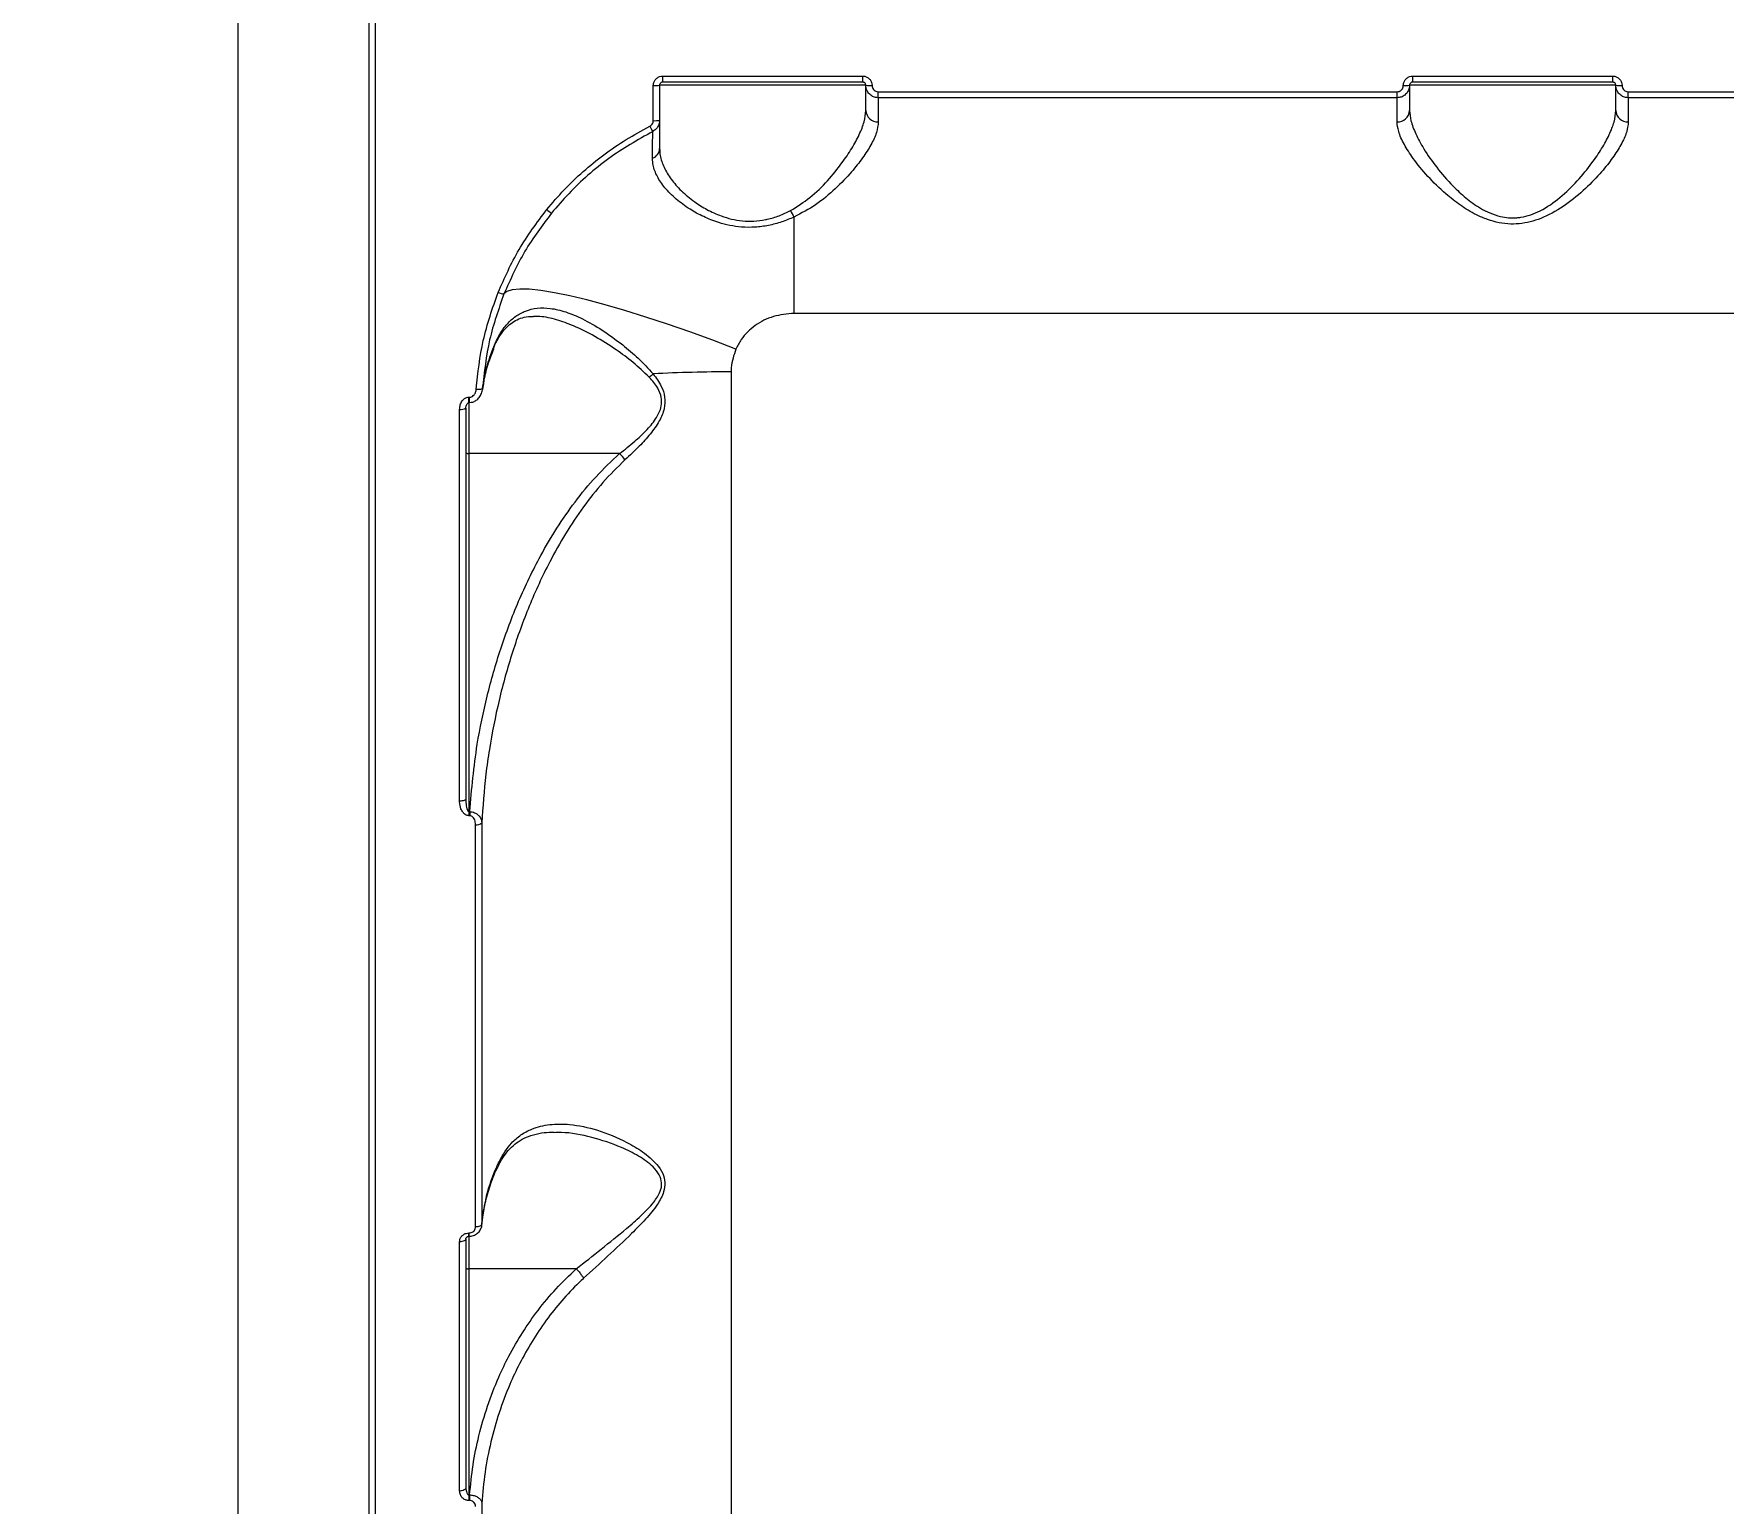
# Model space of a CAD drawing. Header units: millimetres. Extents: x -7735 to 7893, y -6545 to 6034.
# Drawn here: x -2533.8 to -2263.5, y -2411.7 to -2176.6 of the extents above; entities that cross this region are included whole.
import ezdxf

# ---------------------------------------------------------------- set-up
doc = ezdxf.new("R2010")
doc.units = ezdxf.units.MM
for name, color, linetype in [('DIKOM_ОБЪЕКТ', 7, 'Continuous'), ('DIKOM_РАЗМЕР_ЗОНА', 7, 'Continuous'), ('DIKOM_РАЗМЕР_ОБЪЕКТА', 7, 'Continuous')]:
    doc.layers.add(name, color=color, linetype=linetype)
doc.styles.add('style1', font='arial.ttf', dxfattribs={"width": 0.8})
doc.dimstyles.new('1-50', dxfattribs={"dimtxt": 300, "dimasz": 200, "dimexe": 100, "dimexo": 0, "dimgap": 100, "dimtad": 1, "dimtxsty": 'style1', "dimcen": 200, "dimclrd": 7, "dimclre": 7, "dimclrt": 7, "dimadec": 1, "dimazin": 2, "dimtfac": 1, "dimtmove": 0, "dimatfit": 2, "dimfxl": 0, "dimlwd": 25, "dimlwe": 18, "dimarcsym": 0})

# ---------------------------------------------------------------- blocks, each defined once
blk = doc.blocks.new('*D0')
at = {"layer": 'Defpoints', "color": 0, "transparency": 16777216}
for p in [(5893.22, 882.1), (-4595.74, 266.13), (5893.22, -5840.17)]:
    blk.add_point(p, dxfattribs=at)
at = {"layer": 'DIKOM_РАЗМЕР_ОБЪЕКТА', "color": 7, "lineweight": 18, "transparency": 16777216}
for p, q in [((5893.22, 882.1), (5893.22, -5940.17)), ((-4595.74, 266.13), (-4595.74, -5940.17))]:
    blk.add_line(p, q, dxfattribs=at)
at = {"layer": 'DIKOM_РАЗМЕР_ОБЪЕКТА', "color": 7, "lineweight": 25, "transparency": 16777216}
blk.add_line((-4395.74, -5840.17), (5693.22, -5840.17), dxfattribs=at)
at = {"layer": 'DIKOM_РАЗМЕР_ОБЪЕКТА', "color": 7, "transparency": 16777216}
for points in [[(-4395.74, -5806.84), (-4395.74, -5873.51), (-4595.74, -5840.17)], [(5693.22, -5806.84), (5693.22, -5873.51), (5893.22, -5840.17)]]:
    blk.add_solid(points, dxfattribs=at)
at = {"layer": 'DIKOM_РАЗМЕР_ОБЪЕКТА', "color": 7, "transparency": 16777216, "insert": (648.74, -5587), "char_height": 300, "attachment_point": 5, "style": 'style1'}
blk.add_mtext('10450', dxfattribs=at)
blk = doc.blocks.new('*D1')
at = {"layer": 'Defpoints', "color": 0, "transparency": 16777216}
for p in [(-1659.72, 4539.04), (-6635.97, -4006.79), (-1659.72, -4006.79)]:
    blk.add_point(p, dxfattribs=at)
at = {"layer": 'DIKOM_РАЗМЕР_ОБЪЕКТА', "color": 7, "lineweight": 18, "transparency": 16777216}
for p, q in [((-1659.72, 4539.04), (-6735.97, 4539.04)), ((-1659.72, -4006.79), (-6735.97, -4006.79))]:
    blk.add_line(p, q, dxfattribs=at)
at = {"layer": 'DIKOM_РАЗМЕР_ОБЪЕКТА', "color": 7, "lineweight": 25, "transparency": 16777216}
blk.add_line((-6635.97, 4339.04), (-6635.97, -3806.79), dxfattribs=at)
at = {"layer": 'DIKOM_РАЗМЕР_ОБЪЕКТА', "color": 7, "transparency": 16777216}
for points in [[(-6669.31, 4339.04), (-6602.64, 4339.04), (-6635.97, 4539.04)], [(-6669.31, -3806.79), (-6602.64, -3806.79), (-6635.97, -4006.79)]]:
    blk.add_solid(points, dxfattribs=at)
at = {"layer": 'DIKOM_РАЗМЕР_ОБЪЕКТА', "color": 7, "transparency": 16777216, "insert": (-6889.14, 266.13), "char_height": 300, "attachment_point": 5, "rotation": 90, "style": 'style1'}
blk.add_mtext('8550', dxfattribs=at)
blk = doc.blocks.new('*D2')
at = {"layer": 'Defpoints', "color": 0, "transparency": 16777216}
for p in [(-1994.19, 6033.86), (-7284.85, -5501.61), (-1994.19, -5501.61)]:
    blk.add_point(p, dxfattribs=at)
at = {"layer": 'DIKOM_РАЗМЕР_ЗОНА', "color": 7, "lineweight": 18, "transparency": 16777216}
for p, q in [((-1994.19, 6033.86), (-7384.85, 6033.86)), ((-1994.19, -5501.61), (-7384.85, -5501.61))]:
    blk.add_line(p, q, dxfattribs=at)
at = {"layer": 'DIKOM_РАЗМЕР_ЗОНА', "color": 7, "lineweight": 25, "transparency": 16777216}
blk.add_line((-7284.85, 5833.86), (-7284.85, -5301.61), dxfattribs=at)
at = {"layer": 'DIKOM_РАЗМЕР_ЗОНА', "color": 7, "transparency": 16777216}
for points in [[(-7318.18, 5833.86), (-7251.52, 5833.86), (-7284.85, 6033.86)], [(-7318.18, -5301.61), (-7251.52, -5301.61), (-7284.85, -5501.61)]]:
    blk.add_solid(points, dxfattribs=at)
at = {"layer": 'DIKOM_РАЗМЕР_ЗОНА', "color": 7, "transparency": 16777216, "insert": (-7538.02, 266.13), "char_height": 300, "attachment_point": 5, "rotation": 90, "style": 'style1'}
blk.add_mtext('11550', dxfattribs=at)
blk = doc.blocks.new('*D3')
at = {"layer": 'Defpoints', "color": 0, "transparency": 16777216}
for p in [(-6112.56, 266.13), (7893.22, 266.13), (7893.22, -6445.11)]:
    blk.add_point(p, dxfattribs=at)
at = {"layer": 'DIKOM_РАЗМЕР_ЗОНА', "color": 7, "lineweight": 18, "transparency": 16777216}
for p, q in [((-6112.56, 266.13), (-6112.56, -6545.11)), ((7893.22, 266.13), (7893.22, -6545.11))]:
    blk.add_line(p, q, dxfattribs=at)
at = {"layer": 'DIKOM_РАЗМЕР_ЗОНА', "color": 7, "lineweight": 25, "transparency": 16777216}
blk.add_line((-5912.56, -6445.11), (7693.22, -6445.11), dxfattribs=at)
at = {"layer": 'DIKOM_РАЗМЕР_ЗОНА', "color": 7, "transparency": 16777216}
for points in [[(-5912.56, -6411.77), (-5912.56, -6478.44), (-6112.56, -6445.11)], [(7693.22, -6411.77), (7693.22, -6478.44), (7893.22, -6445.11)]]:
    blk.add_solid(points, dxfattribs=at)
at = {"layer": 'DIKOM_РАЗМЕР_ЗОНА', "color": 7, "transparency": 16777216, "insert": (890.33, -6191.83), "char_height": 300, "attachment_point": 5, "style": 'style1'}
blk.add_mtext('13950', dxfattribs=at)

msp = doc.modelspace()

# ---------------------------------------------------------------- linework, layer by layer
at = {"layer": 'DIKOM_ОБЪЕКТ', "color": 7, "linetype": 'Continuous', "lineweight": 15}
for p, q in [((-2501.19, -1838.097), (-2501.19, -2499.653)), ((-2480.19, -1838.097), (-2480.19, -2499.653)), ((-2479.19, -2169.877), (-2479.19, -2588.875)), ((-2433.19, -2183.409), (-2401.19, -2183.409)), ((-2433.19, -2184.375), (-2433.19, -2183.409)), ((-2401.19, -2184.375), (-2401.19, -2183.409)), ((-2313.19, -2183.409), (-2281.19, -2183.409)), ((-2313.19, -2184.375), (-2313.19, -2183.409)), ((-2281.19, -2184.375), (-2281.19, -2183.409)), ((-2434.69, -2190.539), (-2434.69, -2184.913)), ((-2433.69, -2184.875), (-2433.69, -2190.488)), ((-2400.69, -2184.875), (-2433.69, -2184.875)), ((-2401.19, -2184.375), (-2433.19, -2184.375)), ((-2400.69, -2188.925), (-2400.69, -2184.875)), ((-2398.69, -2185.915), (-2315.69, -2185.915)), ((-2398.69, -2186.875), (-2398.69, -2185.915)), ((-2315.69, -2186.875), (-2315.69, -2185.915)), ((-2313.69, -2184.875), (-2313.69, -2188.925)), ((-2280.69, -2184.875), (-2313.69, -2184.875)), ((-2281.19, -2184.375), (-2313.19, -2184.375)), ((-2280.69, -2188.925), (-2280.69, -2184.875)), ((-2278.69, -2185.915), (-2195.69, -2185.915)), ((-2278.69, -2186.875), (-2278.69, -2185.915)), ((-2398.69, -2186.875), (-2398.69, -2190.732)), ((-2315.69, -2186.875), (-2398.69, -2186.875)), ((-2315.69, -2190.732), (-2315.69, -2186.875)), ((-2278.69, -2186.875), (-2278.69, -2190.732)), ((-2195.69, -2186.875), (-2278.69, -2186.875)), ((-2412.19, -2205.968), (-2412.19, -2221.377)), ((-2062.19, -2221.377), (-2412.19, -2221.377)), ((-2460.292, -2227.024), (-2460.304, -2227.053)), ((-2422.24, -2230.722), (-2422.24, -2550.875)), ((-2464.19, -2234.778), (-2464.096, -2234.778)), ((-2464.19, -2235.621), (-2464.19, -2234.778)), ((-2464.096, -2235.621), (-2464.096, -2234.778)), ((-2461.949, -2233.564), (-2461.861, -2232.918)), ((-2465.69, -2299.386), (-2465.69, -2236.721)), ((-2464.69, -2236.559), (-2464.69, -2299.076)), ((-2464.19, -2235.61), (-2464.19, -2243.791)), ((-2464.19, -2235.621), (-2464.096, -2235.621)), ((-2440.077, -2243.791), (-2464.19, -2243.791)), ((-2464.19, -2243.791), (-2464.19, -2301.08)), ((-2464.19, -2301.08), (-2464.069, -2301.08)), ((-2464.19, -2301.08), (-2464.19, -2301.727)), ((-2464.069, -2301.727), (-2464.19, -2301.727)), ((-2464.069, -2301.08), (-2464.069, -2301.727)), ((-2462.133, -2302.89), (-2462.133, -2367.07)), ((-2463.13, -2367.508), (-2463.13, -2303.186)), ((-2465.69, -2409.76), (-2465.69, -2369.896)), ((-2464.69, -2369.418), (-2464.69, -2409.186)), ((-2464.19, -2368.48), (-2464.157, -2368.48)), ((-2464.19, -2369.005), (-2464.19, -2368.48)), ((-2464.19, -2369.005), (-2464.157, -2369.005)), ((-2464.19, -2369.021), (-2464.19, -2374.227)), ((-2464.157, -2369.005), (-2464.157, -2368.48)), ((-2447.03, -2374.227), (-2464.19, -2374.227)), ((-2464.19, -2374.227), (-2464.19, -2410.382)), ((-2464.19, -2410.382), (-2464.087, -2410.382)), ((-2464.19, -2410.382), (-2464.19, -2411.281)), ((-2464.087, -2410.382), (-2464.087, -2411.281)), ((-2464.087, -2411.281), (-2464.19, -2411.281)), ((-2462.133, -2411.71), (-2462.133, -2477.542))]:
    msp.add_line(p, q, dxfattribs=at)
at = {"layer": 'DIKOM_ОБЪЕКТ', "color": 7, "linetype": 'Continuous', "lineweight": 15, "flags": 128}
for points in [[(-2421.481, -2227.08), (-2425.175, -2225.674), (-2428.832, -2224.341), (-2432.417, -2223.096), (-2435.893, -2221.95), (-2439.228, -2220.915), (-2442.387, -2220.002), (-2445.34, -2219.218), (-2448.057, -2218.571), (-2450.512, -2218.07), (-2452.681, -2217.717), (-2454.541, -2217.517), (-2456.075, -2217.471), (-2457.267, -2217.581), (-2458.106, -2217.844), (-2458.584, -2218.259)], [(-2460.237, -2226.697), (-2460.266, -2226.948), (-2460.292, -2227.024)], [(-2464.69, -2243.626), (-2464.681, -2243.658), (-2464.652, -2243.689), (-2464.606, -2243.718), (-2464.544, -2243.743), (-2464.468, -2243.763), (-2464.381, -2243.779), (-2464.288, -2243.788), (-2464.19, -2243.791)], [(-2464.69, -2299.076), (-2464.71, -2299.136), (-2464.766, -2299.195), (-2464.859, -2299.248), (-2464.983, -2299.295), (-2465.135, -2299.334), (-2465.308, -2299.363), (-2465.495, -2299.38), (-2465.69, -2299.386)], [(-2462.133, -2367.07), (-2462.164, -2367.157), (-2462.229, -2367.24), (-2462.325, -2367.315), (-2462.45, -2367.381), (-2462.598, -2367.435), (-2462.765, -2367.475), (-2462.944, -2367.5), (-2463.13, -2367.508)], [(-2464.69, -2369.418), (-2464.71, -2369.511), (-2464.766, -2369.601), (-2464.859, -2369.684), (-2464.983, -2369.756), (-2465.135, -2369.816), (-2465.308, -2369.86), (-2465.495, -2369.887), (-2465.69, -2369.896)], [(-2464.69, -2374.065), (-2464.681, -2374.097), (-2464.652, -2374.127), (-2464.606, -2374.155), (-2464.544, -2374.18), (-2464.468, -2374.2), (-2464.381, -2374.215), (-2464.288, -2374.224), (-2464.19, -2374.227)], [(-2464.69, -2409.186), (-2464.71, -2409.298), (-2464.766, -2409.406), (-2464.859, -2409.505), (-2464.983, -2409.592), (-2465.135, -2409.663), (-2465.308, -2409.716), (-2465.495, -2409.749), (-2465.69, -2409.76)]]:
    msp.add_lwpolyline(points, dxfattribs=at)
at = {"layer": 'DIKOM_ОБЪЕКТ', "color": 7, "linetype": 'Continuous', "lineweight": 15}
for centre, radius, start, end in [((-2434.443, -2178.267), 6.651, 267.87032, 276.49919), ((-2399.937, -2178.258), 6.66, 263.50608, 272.12544), ((-2314.443, -2178.265), 6.653, 267.87182, 276.4977), ((-2279.937, -2178.267), 6.651, 263.50081, 272.12968), ((-2398.782, -2188.823), 1.911, 183.04956, 272.75077), ((-2315.599, -2188.823), 1.911, 267.24923, 356.95044), ((-2278.782, -2188.824), 1.911, 183.03962, 272.7607), ((-2426.623, -2187.328), 9.544, 205.47567, 211.19579), ((-2434.442, -2185.644), 4.902, 267.09989, 278.82386), ((-2435.45, -2194.921), 1.761, 291.13508, 358.17991), ((-2449.333, -2202.161), 3.557, 227.21342, 242.53825), ((-2405.86, -2202.033), 7.453, 202.81637, 211.87129), ((-2458.428, -2215.885), 2.379, 242.90201, 266.23668), ((-2438.883, -2226.621), 6.076, 305.64413, 313.27009), ((-2422.354, -2467.28), 236.558, 89.97244, 92.99596), ((-2462.668, -2231.546), 1.967, 259.75638, 289.1481), ((-2465.447, -2235.05), 1.688, 261.72526, 296.64066), ((-2446.204, -2249.768), 8.559, 35.40713, 44.29108), ((-2462.928, -2302.041), 1.163, 259.97468, 313.1245)]:
    msp.add_arc(centre, radius, start, end, dxfattribs=at)
for points, knots in [([(-2434.69, -2184.913), (-2434.683, -2184.802), (-2434.665, -2184.522), (-2434.484, -2184.1), (-2434.145, -2183.718), (-2433.696, -2183.459), (-2433.359, -2183.426), (-2433.19, -2183.409)], [0, 0, 0, 0, 0.1419004, 0.3567374, 0.5712815, 0.7856945, 1, 1, 1, 1]), ([(-2401.19, -2183.409), (-2401.08, -2183.417), (-2400.801, -2183.435), (-2400.38, -2183.615), (-2399.999, -2183.955), (-2399.74, -2184.406), (-2399.707, -2184.744), (-2399.69, -2184.913)], [0, 0, 0, 0, 0.1406789, 0.3550876, 0.5698811, 0.7848534, 1, 1, 1, 1]), ([(-2314.69, -2184.913), (-2314.683, -2184.802), (-2314.665, -2184.522), (-2314.485, -2184.099), (-2314.145, -2183.718), (-2313.696, -2183.459), (-2313.359, -2183.426), (-2313.19, -2183.409)], [0, 0, 0, 0, 0.1419089, 0.3567202, 0.5713445, 0.7856817, 1, 1, 1, 1]), ([(-2281.19, -2183.409), (-2281.08, -2183.417), (-2280.801, -2183.435), (-2280.38, -2183.615), (-2279.999, -2183.955), (-2279.74, -2184.406), (-2279.707, -2184.744), (-2279.69, -2184.913)], [0, 0, 0, 0, 0.14058972, 0.35510992, 0.56984552, 0.78483558, 1, 1, 1, 1]), ([(-2433.19, -2184.375), (-2433.246, -2184.38), (-2433.359, -2184.391), (-2433.509, -2184.477), (-2433.622, -2184.604), (-2433.682, -2184.745), (-2433.688, -2184.838), (-2433.69, -2184.875)], [0, 0, 0, 0, 0.2139424, 0.42817, 0.642798, 0.8578378, 1, 1, 1, 1]), ([(-2400.69, -2184.875), (-2400.696, -2184.819), (-2400.707, -2184.706), (-2400.793, -2184.556), (-2400.92, -2184.443), (-2401.061, -2184.383), (-2401.154, -2184.377), (-2401.19, -2184.375)], [0, 0, 0, 0, 0.2155692, 0.4306888, 0.6452116, 0.8596292, 1, 1, 1, 1]), ([(-2398.69, -2186.875), (-2398.837, -2186.865), (-2399.208, -2186.841), (-2399.771, -2186.602), (-2400.279, -2186.149), (-2400.624, -2185.55), (-2400.668, -2185.1), (-2400.69, -2184.875)], [0, 0, 0, 0, 0.1407127, 0.3554741, 0.5703045, 0.7851686, 1, 1, 1, 1]), ([(-2399.69, -2184.913), (-2399.679, -2185.026), (-2399.657, -2185.251), (-2399.485, -2185.552), (-2399.231, -2185.778), (-2398.949, -2185.898), (-2398.764, -2185.91), (-2398.69, -2185.915)], [0, 0, 0, 0, 0.215057, 0.4302044, 0.6449277, 0.8594091, 1, 1, 1, 1]), ([(-2313.69, -2184.875), (-2313.7, -2185.023), (-2313.725, -2185.395), (-2313.965, -2185.957), (-2314.417, -2186.464), (-2315.016, -2186.809), (-2315.466, -2186.853), (-2315.69, -2186.875)], [0, 0, 0, 0, 0.1416737, 0.3563702, 0.5709223, 0.7854557, 1, 1, 1, 1]), ([(-2315.69, -2185.915), (-2315.578, -2185.904), (-2315.353, -2185.882), (-2315.053, -2185.709), (-2314.828, -2185.455), (-2314.707, -2185.174), (-2314.695, -2184.987), (-2314.69, -2184.913)], [0, 0, 0, 0, 0.2143209, 0.4286312, 0.643161, 0.858086, 1, 1, 1, 1]), ([(-2313.19, -2184.375), (-2313.246, -2184.38), (-2313.359, -2184.391), (-2313.509, -2184.477), (-2313.622, -2184.604), (-2313.682, -2184.745), (-2313.688, -2184.838), (-2313.69, -2184.875)], [0, 0, 0, 0, 0.21396321, 0.42794626, 0.64279661, 0.85785744, 1, 1, 1, 1]), ([(-2280.69, -2184.875), (-2280.696, -2184.819), (-2280.707, -2184.706), (-2280.793, -2184.556), (-2280.92, -2184.443), (-2281.061, -2184.383), (-2281.153, -2184.377), (-2281.19, -2184.375)], [0, 0, 0, 0, 0.2155809, 0.4307122, 0.6454732, 0.8596216, 1, 1, 1, 1]), ([(-2278.69, -2186.875), (-2278.837, -2186.865), (-2279.208, -2186.841), (-2279.771, -2186.602), (-2280.278, -2186.149), (-2280.624, -2185.55), (-2280.668, -2185.1), (-2280.69, -2184.875)], [0, 0, 0, 0, 0.1407844, 0.3554689, 0.570293, 0.7851877, 1, 1, 1, 1]), ([(-2279.69, -2184.913), (-2279.679, -2185.026), (-2279.657, -2185.251), (-2279.484, -2185.552), (-2279.23, -2185.778), (-2278.949, -2185.898), (-2278.764, -2185.91), (-2278.69, -2185.915)], [0, 0, 0, 0, 0.215077, 0.4302189, 0.6449367, 0.8594126, 1, 1, 1, 1]), ([(-2412.731, -2204.923), (-2411.665, -2204.259), (-2409.424, -2202.864), (-2406.747, -2200.15), (-2404.564, -2197.466), (-2402.89, -2194.978), (-2401.691, -2192.756), (-2400.864, -2190.683), (-2400.748, -2189.511), (-2400.69, -2188.925)], [0, 0, 0, 0, 0.1463713, 0.3075769, 0.4690112, 0.6020963, 0.735111, 0.8676419, 1, 1, 1, 1]), ([(-2313.69, -2188.925), (-2313.643, -2189.449), (-2313.542, -2190.586), (-2312.739, -2192.666), (-2311.384, -2195.179), (-2309.415, -2198.025), (-2307.12, -2200.698), (-2304.743, -2202.913), (-2302.751, -2204.365), (-2300.844, -2205.349), (-2298.912, -2206.003), (-2297.18, -2206.148), (-2295.559, -2205.956), (-2294.273, -2205.63), (-2292.083, -2204.684), (-2289.485, -2202.849), (-2286.758, -2200.168), (-2284.578, -2197.484), (-2282.895, -2194.984), (-2281.7, -2192.774), (-2280.865, -2190.69), (-2280.749, -2189.519), (-2280.69, -2188.925)], [0, 0, 0, 0, 0.0507137, 0.1099156, 0.170724, 0.2426526, 0.3164733, 0.3637493, 0.4119875, 0.4400486, 0.4688587, 0.5101018, 0.5210883, 0.5468203, 0.5734085, 0.6369329, 0.7046132, 0.7741502, 0.8302508, 0.8873302, 0.9428803, 1, 1, 1, 1]), ([(-2451.749, -2204.772), (-2450.835, -2203.699), (-2449.008, -2201.556), (-2445.941, -2198.638), (-2442.627, -2195.946), (-2439.07, -2193.501), (-2436.516, -2192.123), (-2435.238, -2191.433)], [0, 0, 0, 0, 0.1978389, 0.3955055, 0.5931714, 0.7965908, 1, 1, 1, 1]), ([(-2435.238, -2191.433), (-2435.143, -2191.373), (-2434.952, -2191.251), (-2434.764, -2190.961), (-2434.695, -2190.712), (-2434.691, -2190.569), (-2434.69, -2190.539)], [0, 0, 0, 0, 0.3057226, 0.6116823, 0.9180845, 1, 1, 1, 1]), ([(-2433.69, -2190.488), (-2433.692, -2190.548), (-2433.699, -2190.832), (-2433.838, -2191.33), (-2434.214, -2191.908), (-2434.596, -2192.15), (-2434.786, -2192.272)], [0, 0, 0, 0, 0.0819097, 0.3881257, 0.6940336, 1, 1, 1, 1]), ([(-2433.69, -2190.488), (-2433.69, -2190.575), (-2433.69, -2190.76), (-2433.69, -2192.218), (-2433.69, -2194.048), (-2433.69, -2194.977)], [0, 0, 0, 0, 0.3069734, 0.6484694, 1, 1, 1, 1]), ([(-2398.69, -2190.732), (-2398.755, -2191.288), (-2398.884, -2192.399), (-2399.809, -2194.376), (-2401.158, -2196.497), (-2403.042, -2198.877), (-2405.503, -2201.443), (-2408.532, -2204.038), (-2410.999, -2205.34), (-2412.19, -2205.968)], [0, 0, 0, 0, 0.13165671, 0.26348613, 0.39514067, 0.52687261, 0.6883018, 0.84953935, 1, 1, 1, 1]), ([(-2278.69, -2190.732), (-2278.752, -2191.277), (-2278.877, -2192.386), (-2279.8, -2194.359), (-2281.153, -2196.489), (-2283.025, -2198.856), (-2285.487, -2201.435), (-2288.563, -2204.004), (-2291.98, -2206.048), (-2295.092, -2206.994), (-2297.537, -2207.124), (-2299.406, -2206.908), (-2301.252, -2206.387), (-2303.357, -2205.471), (-2305.614, -2204.086), (-2308.254, -2202.005), (-2310.861, -2199.438), (-2313.07, -2196.737), (-2314.615, -2194.311), (-2315.523, -2192.323), (-2315.638, -2191.231), (-2315.69, -2190.732)], [0, 0, 0, 0, 0.05458135, 0.11103024, 0.16594533, 0.22201155, 0.28907296, 0.35795929, 0.42267191, 0.47740468, 0.50474857, 0.5331013, 0.56235261, 0.59238148, 0.63988812, 0.68858231, 0.75928461, 0.83205997, 0.89016086, 0.94986883, 1, 1, 1, 1]), ([(-2434.786, -2192.272), (-2437.194, -2193.633), (-2440.842, -2195.695), (-2445.187, -2199.241), (-2448.261, -2202.14), (-2450.078, -2204.268), (-2450.974, -2205.318)], [0, 0, 0, 0, 0.3951746, 0.5986747, 0.8021689, 1, 1, 1, 1]), ([(-2434.815, -2196.563), (-2434.81, -2195.695), (-2434.799, -2193.933), (-2434.792, -2192.697), (-2434.788, -2192.301), (-2434.787, -2192.278), (-2434.786, -2192.272)], [0, 0, 0, 0, 0.34149251, 0.69299375, 0.91800997, 1, 1, 1, 1]), ([(-2412.19, -2205.968), (-2412.834, -2206.238), (-2414.135, -2206.783), (-2416.225, -2207.341), (-2418.402, -2207.634), (-2421.147, -2207.603), (-2423.993, -2207.002), (-2426.703, -2205.923), (-2429.024, -2204.644), (-2431.145, -2203.076), (-2432.906, -2201.301), (-2434.136, -2199.47), (-2434.739, -2197.884), (-2434.794, -2196.925), (-2434.815, -2196.563)], [0, 0, 0, 0, 0.06037205, 0.12204871, 0.18258549, 0.24520499, 0.35486811, 0.43581572, 0.51910495, 0.62134381, 0.72659935, 0.82972132, 0.93558046, 1, 1, 1, 1]), ([(-2433.69, -2194.977), (-2433.669, -2195.356), (-2433.613, -2196.345), (-2433.049, -2198.006), (-2431.914, -2199.906), (-2430.265, -2201.786), (-2428.314, -2203.425), (-2426.139, -2204.795), (-2423.642, -2205.946), (-2421.043, -2206.593), (-2418.599, -2206.659), (-2417.259, -2206.487), (-2415.9, -2206.194), (-2414.519, -2205.778), (-2413.332, -2205.211), (-2412.731, -2204.923)], [0, 0, 0, 0, 0.0653917, 0.1703681, 0.2779408, 0.3818104, 0.48841, 0.5695638, 0.652795, 0.7604197, 0.8151638, 0.8718868, 0.8800449, 0.9391961, 1, 1, 1, 1]), ([(-2459.512, -2218.003), (-2458.484, -2215.681), (-2456.404, -2210.981), (-2453.313, -2206.858), (-2451.749, -2204.772)], [0, 0, 0, 0, 0.4941766, 1, 1, 1, 1]), ([(-2450.974, -2205.318), (-2452.473, -2207.309), (-2455.506, -2211.338), (-2457.55, -2215.934), (-2458.584, -2218.259)], [0, 0, 0, 0, 0.4941686, 1, 1, 1, 1]), ([(-2463.017, -2233.482), (-2462.742, -2230.872), (-2462.184, -2225.587), (-2460.41, -2220.551), (-2459.512, -2218.003)], [0, 0, 0, 0, 0.4938636, 1, 1, 1, 1]), ([(-2458.584, -2218.259), (-2459.445, -2220.69), (-2461.19, -2225.615), (-2461.743, -2230.787), (-2462.022, -2233.404)], [0, 0, 0, 0, 0.493814, 1, 1, 1, 1]), ([(-2460.284, -2227.059), (-2460.201, -2226.843), (-2459.917, -2226.106), (-2459.33, -2225.073), (-2458.549, -2223.97), (-2457.683, -2223.113), (-2456.724, -2222.452), (-2455.63, -2222.025), (-2454.682, -2221.819), (-2454.037, -2221.855), (-2453.888, -2221.864)], [0, 0, 0, 0, 0.0545845, 0.1865346, 0.3226068, 0.4612899, 0.6104584, 0.7718539, 0.947213, 1, 1, 1, 1]), ([(-2460.237, -2226.697), (-2459.926, -2226.015), (-2459.296, -2224.633), (-2458.101, -2223.017), (-2456.72, -2221.76), (-2455.107, -2220.895), (-2453.261, -2220.463), (-2451.108, -2220.503), (-2448.695, -2221.068), (-2445.918, -2222.227), (-2442.862, -2223.985), (-2439.855, -2226.166), (-2437.066, -2228.498), (-2435.504, -2230.192), (-2434.718, -2231.046)], [0, 0, 0, 0, 0.0667249, 0.1352462, 0.2049079, 0.2761743, 0.3547319, 0.435009, 0.5258159, 0.6185656, 0.7247449, 0.8332658, 0.9160241, 1, 1, 1, 1]), ([(-2435.342, -2231.559), (-2436.19, -2230.761), (-2437.9, -2229.151), (-2440.869, -2227), (-2444.074, -2224.978), (-2447.271, -2223.371), (-2450.202, -2222.334), (-2452.357, -2221.846), (-2453.537, -2221.877), (-2453.886, -2221.886)], [0, 0, 0, 0, 0.1394687, 0.2812104, 0.456928, 0.6359666, 0.7849043, 0.9365907, 1, 1, 1, 1]), ([(-2412.19, -2221.377), (-2413.304, -2221.474), (-2415.509, -2221.666), (-2418.459, -2223.182), (-2420.465, -2225.107), (-2421.214, -2226.561), (-2421.481, -2227.08)], [0, 0, 0, 0, 0.28856335, 0.57163762, 0.84704991, 1, 1, 1, 1]), ([(-2462.022, -2233.404), (-2461.838, -2232.275), (-2461.467, -2230.005), (-2460.648, -2227.803), (-2460.237, -2226.697)], [0, 0, 0, 0, 0.497417, 1, 1, 1, 1]), ([(-2461.861, -2232.918), (-2461.825, -2232.632), (-2461.673, -2231.413), (-2461.154, -2229.441), (-2460.516, -2227.791), (-2460.228, -2227.044)], [0, 0, 0, 0, 0.1438461, 0.6125478, 1, 1, 1, 1]), ([(-2421.481, -2227.08), (-2421.809, -2228.061), (-2422.171, -2229.144), (-2422.236, -2230.386), (-2422.239, -2230.608), (-2422.24, -2230.722)], [0, 0, 0, 0, 0.8217791, 0.9078663, 1, 1, 1, 1]), ([(-2440.077, -2243.791), (-2439.268, -2243.148), (-2437.826, -2242.001), (-2435.846, -2240.188), (-2434.355, -2238.439), (-2433.461, -2236.719), (-2433.331, -2235.508), (-2433.462, -2234.424), (-2433.994, -2233.074), (-2434.845, -2232.117), (-2435.342, -2231.559)], [0, 0, 0, 0, 0.2010548, 0.3583987, 0.5149477, 0.6384981, 0.7217805, 0.7449668, 0.8512707, 1, 1, 1, 1]), ([(-2434.718, -2231.046), (-2434.243, -2231.684), (-2433.416, -2232.796), (-2432.771, -2234.743), (-2432.865, -2236.714), (-2433.746, -2238.748), (-2435.178, -2240.721), (-2437.055, -2242.782), (-2438.454, -2244.088), (-2439.228, -2244.809)], [0, 0, 0, 0, 0.1491235, 0.2596301, 0.3716662, 0.4987807, 0.6508265, 0.8069668, 1, 1, 1, 1]), ([(-2465.69, -2236.721), (-2465.669, -2236.469), (-2465.629, -2235.993), (-2465.328, -2235.399), (-2464.943, -2235.01), (-2464.553, -2234.809), (-2464.3, -2234.788), (-2464.19, -2234.778)], [0, 0, 0, 0, 0.2792234, 0.5294811, 0.7216292, 0.8794627, 1, 1, 1, 1]), ([(-2464.097, -2235.602), (-2463.924, -2235.595), (-2463.541, -2235.58), (-2462.999, -2235.295), (-2462.511, -2234.83), (-2462.152, -2234.175), (-2462.02, -2233.639), (-2462.018, -2233.345), (-2462.018, -2233.328)], [0, 0, 0, 0, 0.1511693, 0.3335309, 0.5232531, 0.7396602, 0.9847485, 1, 1, 1, 1]), ([(-2464.096, -2234.778), (-2464.034, -2234.774), (-2463.872, -2234.762), (-2463.607, -2234.641), (-2463.321, -2234.378), (-2463.091, -2233.975), (-2463.042, -2233.648), (-2463.017, -2233.482)], [0, 0, 0, 0, 0.1011443, 0.2613341, 0.4606481, 0.7265374, 1, 1, 1, 1]), ([(-2464.681, -2236.725), (-2464.686, -2236.635), (-2464.701, -2236.365), (-2464.605, -2236), (-2464.419, -2235.735), (-2464.288, -2235.642), (-2464.211, -2235.62), (-2464.165, -2235.622), (-2464.141, -2235.629), (-2464.13, -2235.632)], [0, 0, 0, 0, 0.1995311, 0.5949959, 0.8023186, 0.9046864, 0.944533, 0.9748319, 1, 1, 1, 1]), ([(-2464.069, -2301.08), (-2463.747, -2297.478), (-2463.19, -2291.265), (-2461.362, -2282.575), (-2459.18, -2274.924), (-2456.353, -2267.392), (-2453.266, -2260.98), (-2450.174, -2255.71), (-2447.243, -2251.478), (-2443.955, -2247.415), (-2441.37, -2244.999), (-2440.077, -2243.791)], [0, 0, 0, 0, 0.1721625, 0.296945, 0.4217203, 0.5495764, 0.6773922, 0.7569493, 0.8364876, 0.9182757, 1, 1, 1, 1]), ([(-2439.228, -2244.809), (-2440.429, -2245.985), (-2442.833, -2248.338), (-2445.95, -2252.343), (-2448.778, -2256.592), (-2451.742, -2261.872), (-2454.654, -2268.18), (-2457.343, -2275.604), (-2459.47, -2283.259), (-2460.758, -2289.81), (-2461.695, -2296.354), (-2461.959, -2300.292), (-2462.133, -2302.89)], [0, 0, 0, 0, 0.0776043, 0.155263, 0.23547, 0.3156961, 0.43852, 0.561375, 0.6872838, 0.8132006, 0.8767641, 1, 1, 1, 1]), ([(-2464.19, -2301.727), (-2464.289, -2301.718), (-2464.509, -2301.698), (-2464.858, -2301.511), (-2465.21, -2301.152), (-2465.565, -2300.482), (-2465.684, -2299.852), (-2465.69, -2299.433), (-2465.69, -2299.386)], [0, 0, 0, 0, 0.0933821, 0.2087494, 0.3720458, 0.5793083, 0.953638, 1, 1, 1, 1]), ([(-2464.69, -2299.076), (-2464.679, -2299.431), (-2464.662, -2299.946), (-2464.537, -2300.558), (-2464.428, -2300.866), (-2464.322, -2301.021), (-2464.243, -2301.073), (-2464.208, -2301.078), (-2464.19, -2301.08)], [0, 0, 0, 0, 0.4958271, 0.7197888, 0.8703298, 0.9510248, 0.9759303, 1, 1, 1, 1]), ([(-2464.069, -2301.08), (-2463.945, -2301.09), (-2463.672, -2301.111), (-2463.236, -2301.255), (-2462.794, -2301.523), (-2462.379, -2301.975), (-2462.169, -2302.459), (-2462.141, -2302.791), (-2462.133, -2302.89)], [0, 0, 0, 0, 0.1137226, 0.2493638, 0.4227014, 0.6135084, 0.884814, 1, 1, 1, 1]), ([(-2463.13, -2303.186), (-2463.154, -2302.916), (-2463.188, -2302.522), (-2463.43, -2302.079), (-2463.645, -2301.86), (-2463.867, -2301.745), (-2464.006, -2301.733), (-2464.069, -2301.727)], [0, 0, 0, 0, 0.4299183, 0.6257484, 0.7880696, 0.9052747, 1, 1, 1, 1]), ([(-2459.374, -2357.073), (-2458.756, -2356.009), (-2457.753, -2354.284), (-2455.885, -2352.729), (-2453.871, -2351.644), (-2451.276, -2351.022), (-2447.75, -2351.031), (-2443.575, -2351.92), (-2439.58, -2353.541), (-2436.354, -2355.457), (-2434.339, -2357.121), (-2433.147, -2358.841), (-2432.736, -2360.373), (-2432.999, -2362.11), (-2434.103, -2364.132), (-2435.93, -2366.317), (-2438.622, -2369.056), (-2441.995, -2372.2), (-2444.555, -2374.547), (-2445.848, -2375.731)], [0, 0, 0, 0, 0.0742571, 0.1205056, 0.1678151, 0.2375777, 0.309445, 0.405671, 0.5047051, 0.5602498, 0.6168539, 0.6484776, 0.6753856, 0.7024578, 0.7386842, 0.7871091, 0.8368178, 0.9176534, 1, 1, 1, 1]), ([(-2459.43, -2357.627), (-2459.402, -2357.565), (-2459.154, -2356.998), (-2458.567, -2356.108), (-2457.659, -2354.964), (-2456.591, -2354.025), (-2455.359, -2353.283), (-2453.864, -2352.716), (-2452.268, -2352.373), (-2451.104, -2352.35), (-2450.571, -2352.34)], [0, 0, 0, 0, 0.0148754, 0.134946, 0.2626154, 0.397766, 0.5419799, 0.6955305, 0.8603725, 1, 1, 1, 1]), ([(-2447.03, -2374.227), (-2445.701, -2373.175), (-2443.021, -2371.052), (-2439.509, -2368.246), (-2436.66, -2365.772), (-2434.744, -2363.838), (-2433.546, -2362.005), (-2433.258, -2360.428), (-2433.705, -2359.053), (-2434.965, -2357.542), (-2437.072, -2356.092), (-2440.415, -2354.438), (-2444.597, -2353.083), (-2448.259, -2352.352), (-2450.18, -2352.425), (-2450.578, -2352.44)], [0, 0, 0, 0, 0.1152008, 0.2322661, 0.29993381, 0.36871801, 0.41681967, 0.4516285, 0.4864121, 0.52862738, 0.60574481, 0.68505187, 0.82252572, 0.96325968, 1, 1, 1, 1]), ([(-2462.133, -2367.07), (-2461.914, -2365.483), (-2461.485, -2362.371), (-2460.299, -2359.062), (-2459.501, -2357.346), (-2459.374, -2357.073)], [0, 0, 0, 0, 0.4665324, 0.9150067, 1, 1, 1, 1]), ([(-2459.374, -2357.073), (-2459.371, -2357.093), (-2459.343, -2357.262), (-2459.335, -2357.458), (-2459.431, -2357.58), (-2459.443, -2357.594)], [0, 0, 0, 0, 0.1052053, 0.892916, 1, 1, 1, 1]), ([(-2462.125, -2367.187), (-2462.122, -2367.103), (-2462.08, -2366.066), (-2461.71, -2364.085), (-2460.969, -2361.276), (-2460.185, -2359.113), (-2459.562, -2357.919), (-2459.405, -2357.617)], [0, 0, 0, 0, 0.0255703, 0.3176952, 0.6098504, 0.9011848, 1, 1, 1, 1]), ([(-2464.157, -2368.992), (-2464.113, -2368.996), (-2463.826, -2369.02), (-2463.294, -2368.854), (-2462.664, -2368.44), (-2462.261, -2367.808), (-2462.081, -2367.293), (-2462.133, -2367.04), (-2462.134, -2367.034)], [0, 0, 0, 0, 0.04201069, 0.27180898, 0.50729965, 0.74851774, 0.99440266, 1, 1, 1, 1]), ([(-2464.157, -2368.48), (-2464.049, -2368.47), (-2463.831, -2368.451), (-2463.538, -2368.3), (-2463.305, -2368.077), (-2463.157, -2367.8), (-2463.139, -2367.6), (-2463.13, -2367.508)], [0, 0, 0, 0, 0.195118, 0.3901599, 0.5932445, 0.8111003, 1, 1, 1, 1]), ([(-2465.69, -2369.896), (-2465.678, -2369.761), (-2465.653, -2369.472), (-2465.439, -2369.07), (-2465.101, -2368.743), (-2464.671, -2368.523), (-2464.351, -2368.494), (-2464.19, -2368.48)], [0, 0, 0, 0, 0.1890293, 0.4045177, 0.6068045, 0.8033716, 1, 1, 1, 1]), ([(-2464.672, -2369.39), (-2464.67, -2369.341), (-2464.666, -2369.255), (-2464.559, -2369.13), (-2464.429, -2369.049), (-2464.297, -2369.01), (-2464.177, -2369.001), (-2464.108, -2369.011), (-2464.079, -2369.015)], [0, 0, 0, 0, 0.3052617, 0.5392343, 0.6958127, 0.81574, 0.9217115, 1, 1, 1, 1]), ([(-2464.087, -2410.382), (-2463.931, -2408.791), (-2463.621, -2405.609), (-2462.643, -2400.857), (-2461.281, -2396.15), (-2459.632, -2391.906), (-2457.747, -2387.99), (-2455.675, -2384.399), (-2453.163, -2380.791), (-2450.32, -2377.346), (-2448.124, -2375.267), (-2447.027, -2374.228)], [0, 0, 0, 0, 0.1183244, 0.2366493, 0.3581427, 0.4796262, 0.5712582, 0.6768257, 0.7823867, 0.8912044, 1, 1, 1, 1]), ([(-2445.848, -2375.731), (-2446.091, -2375.958), (-2447.314, -2377.099), (-2449.379, -2379.291), (-2452.745, -2383.519), (-2455.501, -2388.04), (-2457.855, -2393.066), (-2459.428, -2397.232), (-2460.751, -2401.936), (-2461.706, -2406.77), (-2461.991, -2410.063), (-2462.133, -2411.71)], [0, 0, 0, 0, 0.0242944, 0.1222447, 0.2202135, 0.4215124, 0.511885, 0.6322369, 0.7525905, 0.8762985, 1, 1, 1, 1]), ([(-2447.027, -2374.228), (-2447.027, -2374.228), (-2447.028, -2374.228), (-2447.029, -2374.227), (-2447.03, -2374.227), (-2447.03, -2374.227)], [0, 0, 0, 0, 0.3070019, 0.7320268, 1, 1, 1, 1]), ([(-2447.027, -2374.228), (-2446.873, -2374.39), (-2446.564, -2374.715), (-2446.19, -2375.194), (-2445.963, -2375.528), (-2445.875, -2375.683), (-2445.848, -2375.731)], [0, 0, 0, 0, 0.3252299, 0.650523, 0.8925414, 1, 1, 1, 1]), ([(-2464.19, -2411.281), (-2464.26, -2411.278), (-2464.502, -2411.268), (-2464.898, -2411.132), (-2465.307, -2410.819), (-2465.623, -2410.352), (-2465.666, -2409.969), (-2465.69, -2409.76)], [0, 0, 0, 0, 0.0795749, 0.2757178, 0.4707515, 0.7105207, 1, 1, 1, 1]), ([(-2464.69, -2409.186), (-2464.683, -2409.349), (-2464.669, -2409.634), (-2464.571, -2409.994), (-2464.457, -2410.214), (-2464.351, -2410.325), (-2464.27, -2410.373), (-2464.214, -2410.379), (-2464.19, -2410.382)], [0, 0, 0, 0, 0.3509028, 0.61822298, 0.80289205, 0.87933628, 0.94923728, 1, 1, 1, 1]), ([(-2464.087, -2410.382), (-2463.994, -2410.387), (-2463.688, -2410.406), (-2463.196, -2410.529), (-2462.671, -2410.794), (-2462.284, -2411.167), (-2462.147, -2411.498), (-2462.135, -2411.681), (-2462.133, -2411.71)], [0, 0, 0, 0, 0.0891759, 0.2936428, 0.4896027, 0.716395, 0.9546059, 1, 1, 1, 1]), ([(-2463.13, -2412.247), (-2463.146, -2412.108), (-2463.175, -2411.862), (-2463.379, -2411.565), (-2463.637, -2411.373), (-2463.886, -2411.29), (-2464.04, -2411.283), (-2464.087, -2411.281)], [0, 0, 0, 0, 0.30262819, 0.53470446, 0.7255247, 0.91716041, 1, 1, 1, 1])]:
    msp.add_open_spline(points, degree=3, knots=knots, dxfattribs=at)

# ---------------------------------------------------------------- dimensions: what is measured, and where the dimension line sits
at = {"layer": 'DIKOM_РАЗМЕР_ЗОНА'}
dim = msp.add_linear_dim(base=(-7284.85, -5501.612), p1=(-1994.19, 6033.862), p2=(-1994.19, -5501.612), angle=90, text='11550', dimstyle='1-50', dxfattribs=at)
dim.commit()
dim.dimension.update_dxf_attribs({"geometry": '*D2', "text_midpoint": (-7284.85, 266.125), "dimtype": 160})
dim = msp.add_linear_dim(base=(7893.216, -6445.106), p1=(-6112.558, 266.125), p2=(7893.216, 266.125), text='13950', dimstyle='1-50', dxfattribs=at)
dim.commit()
dim.dimension.update_dxf_attribs({"geometry": '*D3', "text_midpoint": (890.329, -6445.106), "dimtype": 160})
at = {"layer": 'DIKOM_РАЗМЕР_ОБЪЕКТА'}
dim = msp.add_linear_dim(base=(-6635.972, -4006.787), p1=(-1659.723, 4539.038), p2=(-1659.723, -4006.787), angle=90, text='8550', dimstyle='1-50', dxfattribs=at)
dim.commit()
dim.dimension.update_dxf_attribs({"geometry": '*D1', "text_midpoint": (-6635.972, 266.125), "dimtype": 160})
dim = msp.add_linear_dim(base=(5893.216, -5840.173), p1=(-4595.736, 266.125), p2=(5893.216, 882.098), text='10450', dimstyle='1-50', dxfattribs=at)
dim.commit()
dim.dimension.update_dxf_attribs({"geometry": '*D0', "text_midpoint": (648.74, -5840.173), "dimtype": 160})

doc.saveas('drawing.dxf')
